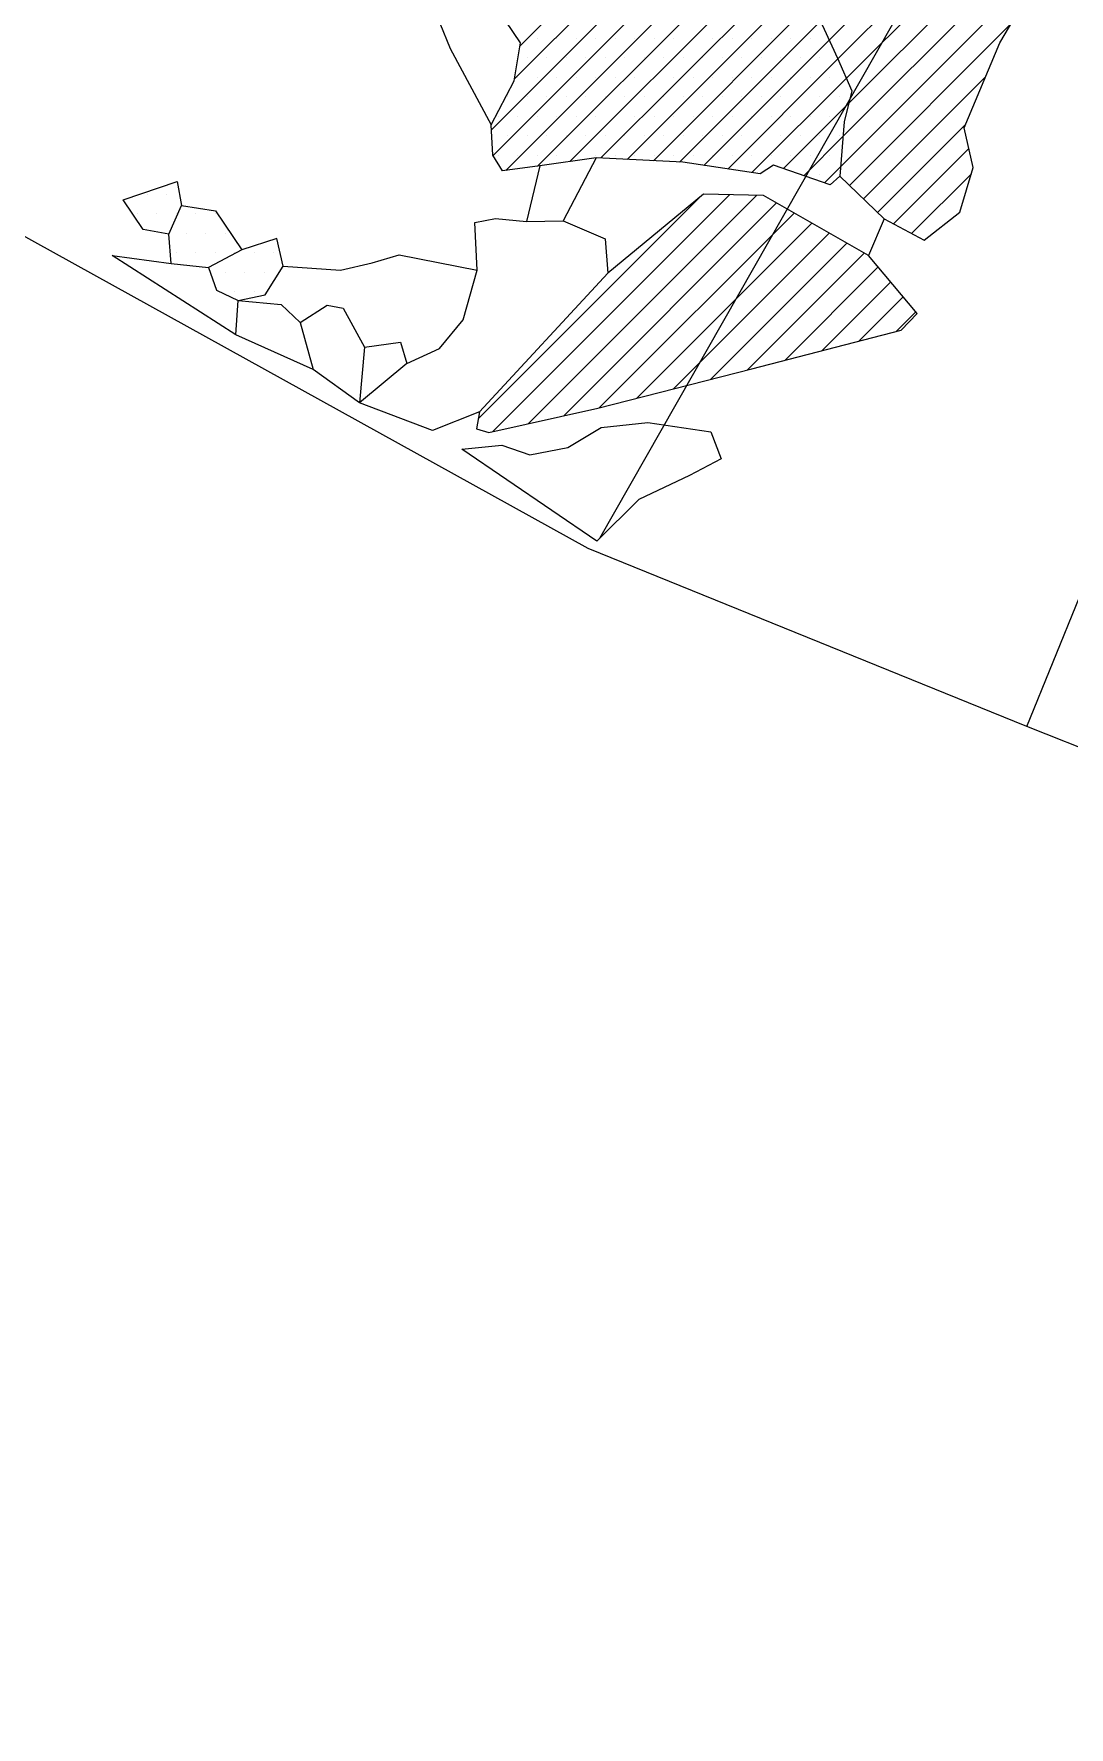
# Model space of a CAD drawing. Header units: metres. Extents: x -13.19 to -9.5, y -12.32 to -7.8.
# Drawn here: x -11.766 to -11.103, y -12.32 to -11.235 of the extents above; entities that cross this region are included whole.
import ezdxf

# ---------------------------------------------------------------- set-up
doc = ezdxf.new("R2010")
doc.units = ezdxf.units.M
doc.header["$LTSCALE"] = 25
doc.header["$MEASUREMENT"] = 0
doc.linetypes.add('STRICHPUNKTX2', pattern=[2, 1, -0.5, 0, -0.5])
doc.layers.get('0').update_dxf_attribs({"linetype": 'CONTINUOUS'})
for name, color, linetype in [('FEUER', 1, 'CONTINUOUS'), ('GRABUNGSGRENZE', 3, 'STRICHPUNKTX2'), ('STEINE', 4, 'CONTINUOUS'), ('STEINESCHRAFF', 4, 'CONTINUOUS')]:
    doc.layers.add(name, color=color, linetype=linetype)

# ---------------------------------------------------------------- blocks, each defined once
blk = doc.blocks.new('*X2')
at = {"color": 0}
for p, q in [((-1147.3, -1129.63), (-1127.58, -1109.9)), ((-1145.84, -1126.39), (-1128.95, -1109.5)), ((-1145.49, -1124.28), (-1130.89, -1109.67)), ((-1147.19, -1131.28), (-1126.79, -1110.88)), ((-1146.38, -1132.24), (-1126.01, -1111.87)), ((-1144.34, -1131.97), (-1125.37, -1112.99)), ((-1142.28, -1131.67), (-1124.73, -1114.13)), ((-1140.28, -1131.44), (-1124.11, -1115.27)), ((-1138.6, -1131.53), (-1123.59, -1116.52)), ((-1125.65, -1123.88), (-1119.06, -1117.29)), ((-1125.09, -1125.09), (-1117.78, -1117.78)), ((-1124.55, -1126.32), (-1116.51, -1118.27)), ((-1124.39, -1127.92), (-1115.2, -1118.74)), ((-1124.93, -1132.01), (-1112.27, -1119.34)), ((-1124.77, -1130.07), (-1113.74, -1119.04)), ((-1136.92, -1131.62), (-1126.77, -1121.46)), ((-1135.24, -1131.7), (-1126.21, -1122.67)), ((-1124.36, -1133.2), (-1113.98, -1122.82)), ((-1133.69, -1131.92), (-1125.65, -1123.88)), ((-1132.15, -1132.15), (-1125.09, -1125.09)), ((-1130.61, -1132.38), (-1124.55, -1126.32)), ((-1123.46, -1134.06), (-1115.63, -1126.24)), ((-1128.58, -1132.12), (-1124.39, -1127.92)), ((-1122.55, -1134.93), (-1116.89, -1129.27)), ((-1127.27, -1132.58), (-1124.77, -1130.07)), ((-1121.52, -1135.66), (-1116.7, -1130.84)), ((-1125.96, -1133.03), (-1124.93, -1132.01)), ((-1120.37, -1136.28), (-1116.54, -1132.45)), ((-1148.16, -1148.16), (-1133.99, -1133.99)), ((-1147.22, -1148.98), (-1132.02, -1133.79)), ((-1144.94, -1148.48), (-1130.29, -1133.83)), ((-1142.67, -1147.97), (-1129.02, -1134.32)), ((-1140.39, -1147.46), (-1127.9, -1134.97)), ((-1138.01, -1146.85), (-1126.77, -1135.61)), ((-1135.64, -1146.24), (-1125.65, -1136.25)), ((-1133.26, -1145.63), (-1124.52, -1136.89)), ((-1130.88, -1145.02), (-1123.4, -1137.54)), ((-1128.5, -1144.41), (-1122.51, -1138.42)), ((-1126.11, -1143.79), (-1121.71, -1139.38)), ((-1123.73, -1143.17), (-1120.9, -1140.34)), ((-1121.34, -1142.55), (-1120.09, -1141.3))]:
    blk.add_line(p, q, dxfattribs=at)
blk = doc.blocks.new('*X6')
at = {"color": 0}
for p, q in [((-1145.625, -1123.75), (-1145.625, -1123.75)), ((-1144.375, -1123.75), (-1144.375, -1123.75)), ((-1143.125, -1123.75), (-1143.125, -1123.75)), ((-1141.875, -1123.75), (-1141.875, -1123.75)), ((-1140.625, -1123.75), (-1140.625, -1123.75)), ((-1139.375, -1123.75), (-1139.375, -1123.75)), ((-1138.125, -1123.75), (-1138.125, -1123.75)), ((-1136.875, -1123.75), (-1136.875, -1123.75)), ((-1135.625, -1123.75), (-1135.625, -1123.75)), ((-1134.375, -1123.75), (-1134.375, -1123.75)), ((-1133.125, -1123.75), (-1133.125, -1123.75)), ((-1131.875, -1123.75), (-1131.875, -1123.75)), ((-1130.625, -1123.75), (-1130.625, -1123.75)), ((-1129.375, -1123.75), (-1129.375, -1123.75)), ((-1128.125, -1123.75), (-1128.125, -1123.75)), ((-1126.875, -1123.75), (-1126.875, -1123.75)), ((-1145, -1125), (-1145, -1125)), ((-1143.75, -1125), (-1143.75, -1125)), ((-1142.5, -1125), (-1142.5, -1125)), ((-1141.25, -1125), (-1141.25, -1125)), ((-1140, -1125), (-1140, -1125)), ((-1138.75, -1125), (-1138.75, -1125)), ((-1137.5, -1125), (-1137.5, -1125)), ((-1136.25, -1125), (-1136.25, -1125)), ((-1135, -1125), (-1135, -1125)), ((-1133.75, -1125), (-1133.75, -1125)), ((-1132.5, -1125), (-1132.5, -1125)), ((-1131.25, -1125), (-1131.25, -1125)), ((-1130, -1125), (-1130, -1125)), ((-1128.75, -1125), (-1128.75, -1125)), ((-1127.5, -1125), (-1127.5, -1125)), ((-1126.25, -1125), (-1126.25, -1125)), ((-1145.625, -1126.25), (-1145.625, -1126.25)), ((-1144.375, -1126.25), (-1144.375, -1126.25)), ((-1143.125, -1126.25), (-1143.125, -1126.25)), ((-1141.875, -1126.25), (-1141.875, -1126.25)), ((-1140.625, -1126.25), (-1140.625, -1126.25)), ((-1139.375, -1126.25), (-1139.375, -1126.25)), ((-1138.125, -1126.25), (-1138.125, -1126.25)), ((-1136.875, -1126.25), (-1136.875, -1126.25)), ((-1135.625, -1126.25), (-1135.625, -1126.25)), ((-1134.375, -1126.25), (-1134.375, -1126.25)), ((-1133.125, -1126.25), (-1133.125, -1126.25)), ((-1131.875, -1126.25), (-1131.875, -1126.25)), ((-1130.625, -1126.25), (-1130.625, -1126.25)), ((-1129.375, -1126.25), (-1129.375, -1126.25)), ((-1128.125, -1126.25), (-1128.125, -1126.25)), ((-1126.875, -1126.25), (-1126.875, -1126.25)), ((-1125.625, -1126.25), (-1125.625, -1126.25)), ((-1146.25, -1127.5), (-1146.25, -1127.5)), ((-1145, -1127.5), (-1145, -1127.5)), ((-1143.75, -1127.5), (-1143.75, -1127.5)), ((-1142.5, -1127.5), (-1142.5, -1127.5)), ((-1141.25, -1127.5), (-1141.25, -1127.5)), ((-1140, -1127.5), (-1140, -1127.5)), ((-1138.75, -1127.5), (-1138.75, -1127.5)), ((-1137.5, -1127.5), (-1137.5, -1127.5)), ((-1136.25, -1127.5), (-1136.25, -1127.5)), ((-1135, -1127.5), (-1135, -1127.5)), ((-1133.75, -1127.5), (-1133.75, -1127.5)), ((-1132.5, -1127.5), (-1132.5, -1127.5)), ((-1131.25, -1127.5), (-1131.25, -1127.5)), ((-1130, -1127.5), (-1130, -1127.5)), ((-1128.75, -1127.5), (-1128.75, -1127.5)), ((-1127.5, -1127.5), (-1127.5, -1127.5)), ((-1126.25, -1127.5), (-1126.25, -1127.5)), ((-1125, -1127.5), (-1125, -1127.5)), ((-1146.875, -1128.75), (-1146.875, -1128.75)), ((-1145.625, -1128.75), (-1145.625, -1128.75)), ((-1144.375, -1128.75), (-1144.375, -1128.75)), ((-1143.125, -1128.75), (-1143.125, -1128.75)), ((-1141.875, -1128.75), (-1141.875, -1128.75)), ((-1140.625, -1128.75), (-1140.625, -1128.75)), ((-1139.375, -1128.75), (-1139.375, -1128.75)), ((-1138.125, -1128.75), (-1138.125, -1128.75)), ((-1136.875, -1128.75), (-1136.875, -1128.75)), ((-1135.625, -1128.75), (-1135.625, -1128.75)), ((-1134.375, -1128.75), (-1134.375, -1128.75)), ((-1133.125, -1128.75), (-1133.125, -1128.75)), ((-1131.875, -1128.75), (-1131.875, -1128.75)), ((-1130.625, -1128.75), (-1130.625, -1128.75)), ((-1129.375, -1128.75), (-1129.375, -1128.75)), ((-1128.125, -1128.75), (-1128.125, -1128.75)), ((-1126.875, -1128.75), (-1126.875, -1128.75)), ((-1125.625, -1128.75), (-1125.625, -1128.75)), ((-1146.25, -1130), (-1146.25, -1130)), ((-1145, -1130), (-1145, -1130)), ((-1143.75, -1130), (-1143.75, -1130)), ((-1142.5, -1130), (-1142.5, -1130)), ((-1141.25, -1130), (-1141.25, -1130)), ((-1140, -1130), (-1140, -1130)), ((-1138.75, -1130), (-1138.75, -1130)), ((-1137.5, -1130), (-1137.5, -1130)), ((-1136.25, -1130), (-1136.25, -1130)), ((-1135, -1130), (-1135, -1130)), ((-1133.75, -1130), (-1133.75, -1130)), ((-1132.5, -1130), (-1132.5, -1130)), ((-1131.25, -1130), (-1131.25, -1130)), ((-1130, -1130), (-1130, -1130)), ((-1128.75, -1130), (-1128.75, -1130)), ((-1127.5, -1130), (-1127.5, -1130)), ((-1126.25, -1130), (-1126.25, -1130)), ((-1125, -1130), (-1125, -1130)), ((-1146.875, -1131.25), (-1146.875, -1131.25)), ((-1145.625, -1131.25), (-1145.625, -1131.25)), ((-1144.375, -1131.25), (-1144.375, -1131.25)), ((-1143.125, -1131.25), (-1143.125, -1131.25)), ((-1141.875, -1131.25), (-1141.875, -1131.25)), ((-1140.625, -1131.25), (-1140.625, -1131.25)), ((-1139.375, -1131.25), (-1139.375, -1131.25)), ((-1138.125, -1131.25), (-1138.125, -1131.25)), ((-1136.875, -1131.25), (-1136.875, -1131.25)), ((-1135.625, -1131.25), (-1135.625, -1131.25)), ((-1134.375, -1131.25), (-1134.375, -1131.25)), ((-1133.125, -1131.25), (-1133.125, -1131.25)), ((-1131.875, -1131.25), (-1131.875, -1131.25)), ((-1130.625, -1131.25), (-1130.625, -1131.25)), ((-1129.375, -1131.25), (-1129.375, -1131.25)), ((-1128.125, -1131.25), (-1128.125, -1131.25)), ((-1126.875, -1131.25), (-1126.875, -1131.25)), ((-1125.625, -1131.25), (-1125.625, -1131.25)), ((-1126.25, -1132.5), (-1126.25, -1132.5)), ((-1125, -1132.5), (-1125, -1132.5)), ((-1169.375, -1133.75), (-1169.375, -1133.75)), ((-1168.125, -1133.75), (-1168.125, -1133.75)), ((-1170, -1135), (-1170, -1135)), ((-1168.75, -1135), (-1168.75, -1135)), ((-1167.5, -1135), (-1167.5, -1135)), ((-1166.25, -1135), (-1166.25, -1135)), ((-1165, -1135), (-1165, -1135)), ((-1168.125, -1136.25), (-1168.125, -1136.25)), ((-1166.875, -1136.25), (-1166.875, -1136.25)), ((-1165.625, -1136.25), (-1165.625, -1136.25)), ((-1164.375, -1136.25), (-1164.375, -1136.25)), ((-1167.5, -1137.5), (-1167.5, -1137.5)), ((-1166.25, -1137.5), (-1166.25, -1137.5)), ((-1165, -1137.5), (-1165, -1137.5)), ((-1163.75, -1137.5), (-1163.75, -1137.5)), ((-1162.5, -1137.5), (-1162.5, -1137.5)), ((-1161.25, -1137.5), (-1161.25, -1137.5)), ((-1164.375, -1138.75), (-1164.375, -1138.75)), ((-1163.125, -1138.75), (-1163.125, -1138.75)), ((-1161.875, -1138.75), (-1161.875, -1138.75)), ((-1163.75, -1140), (-1163.75, -1140)), ((-1162.5, -1140), (-1162.5, -1140))]:
    blk.add_line(p, q, dxfattribs=at)

msp = doc.modelspace()

# ---------------------------------------------------------------- linework, layer by layer
at = {"layer": 'GRABUNGSGRENZE', "flags": 128}
for points in [[(-9.8887, -9.0035), (-10.207, -9.6054), (-10.3671, -9.8421), (-10.4132, -9.9157), (-10.8303, -10.6313), (-11.0743, -10.8514), (-11.102, -10.8896), (-11.0853, -10.9987), (-11.4038, -11.5584)], [(-11.1299, -11.6788), (-11.0019, -11.3643), (-10.9668, -11.2068), (-10.8928, -11.1509), (-10.8062, -10.9636), (-10.3719, -10.2375), (-10.219, -9.9857), (-9.9917, -9.6487), (-9.7035, -9.0906)], [(-9.5109, -12.3202), (-11.1299, -11.6788), (-11.4111, -11.5646), (-12.3626, -11.0383), (-12.4759, -10.9811), (-13.192, -10.5753)]]:
    msp.add_lwpolyline(points, dxfattribs=at)
at = {"layer": 'STEINE'}
for points in [[(-11.2498, -11.326), (-11.2212, -11.3534), (-11.1957, -11.3671), (-11.1728, -11.3491), (-11.1642, -11.3206), (-11.1699, -11.2951), (-11.1472, -11.2405), (-11.1325, -11.216), (-11.1147, -11.195), (-11.154, -11.187), (-11.1907, -11.1728), (-11.2061, -11.1612), (-11.2163, -11.1597), (-11.2305, -11.1781), (-11.2305, -11.1781)], [(-11.5016, -11.1948), (-11.5061, -11.228), (-11.4994, -11.2443), (-11.4732, -11.2931)], [(-11.2498, -11.326), (-11.2559, -11.3316), (-11.2922, -11.319), (-11.3008, -11.3246), (-11.3503, -11.3171), (-11.4059, -11.3143), (-11.442, -11.3195), (-11.466, -11.3226), (-11.4721, -11.3125), (-11.4732, -11.2931), (-11.4585, -11.265), (-11.4545, -11.2405), (-11.4776, -11.206)], [(-11.2696, -11.2103), (-11.2511, -11.2505), (-11.2419, -11.2714), (-11.2469, -11.2913), (-11.2498, -11.326)], [(-11.442, -11.3195), (-11.4506, -11.3552)], [(-11.4059, -11.3143), (-11.4271, -11.3546)], [(-11.6799, -11.3632), (-11.6962, -11.3602), (-11.7091, -11.3413), (-11.6744, -11.3295), (-11.6718, -11.3448)], [(-11.4807, -11.4771), (-11.4827, -11.4879), (-11.4746, -11.4904), (-11.4048, -11.4748), (-11.306, -11.4495), (-11.2103, -11.4247), (-11.2001, -11.414), (-11.2313, -11.3769), (-11.2987, -11.3384), (-11.337, -11.3375), (-11.3985, -11.3882)], [(-11.6783, -11.382), (-11.6799, -11.3632), (-11.6718, -11.3448), (-11.6718, -11.3448), (-11.6499, -11.3483), (-11.633, -11.3732)], [(-11.5272, -11.4462), (-11.5064, -11.4365), (-11.4911, -11.4181), (-11.4821, -11.3864), (-11.4837, -11.3558), (-11.4705, -11.3532), (-11.4506, -11.3552), (-11.4271, -11.3546), (-11.4001, -11.3663), (-11.3985, -11.3882)], [(-11.2212, -11.3534), (-11.2313, -11.3769)], [(-11.6544, -11.3845), (-11.6492, -11.3992), (-11.6354, -11.4058), (-11.6181, -11.4022), (-11.6065, -11.3838), (-11.6106, -11.366), (-11.633, -11.3732), (-11.6544, -11.3845)], [(-11.7161, -11.377), (-11.6783, -11.382), (-11.6544, -11.3845)], [(-11.5956, -11.4199), (-11.5783, -11.4087), (-11.5681, -11.4107), (-11.5543, -11.4356), (-11.5577, -11.4713), (-11.5874, -11.45), (-11.6369, -11.4277), (-11.7161, -11.377)], [(-11.6065, -11.3838), (-11.5697, -11.3862), (-11.5494, -11.3816), (-11.5321, -11.3764), (-11.4821, -11.3864)], [(-11.3985, -11.3882), (-11.4807, -11.4771), (-11.5108, -11.489), (-11.5577, -11.4713)], [(-11.6369, -11.4277), (-11.6354, -11.4058), (-11.6079, -11.4083), (-11.5956, -11.4199), (-11.5874, -11.45)], [(-11.5543, -11.4356), (-11.5314, -11.4325), (-11.5272, -11.4462), (-11.5577, -11.4713)], [(-11.4919, -11.5011), (-11.4664, -11.4985), (-11.4485, -11.5046), (-11.4241, -11.4999), (-11.4027, -11.4871), (-11.3727, -11.4839), (-11.3324, -11.4899), (-11.3257, -11.5072), (-11.346, -11.518), (-11.3786, -11.5334), (-11.4055, -11.56), (-11.4919, -11.5011)]]:
    msp.add_lwpolyline(points, dxfattribs=at)

# ---------------------------------------------------------------- block references
at = {"layer": 'FEUER', "xscale": 0.01, "yscale": 0.01, "zscale": 0.01}
msp.add_blockref('*X2', (0, 0), dxfattribs=at)
at = {"layer": 'STEINESCHRAFF', "xscale": 0.01, "yscale": 0.01, "zscale": 0.01}
msp.add_blockref('*X6', (0, 0), dxfattribs=at)

doc.saveas('drawing.dxf')
